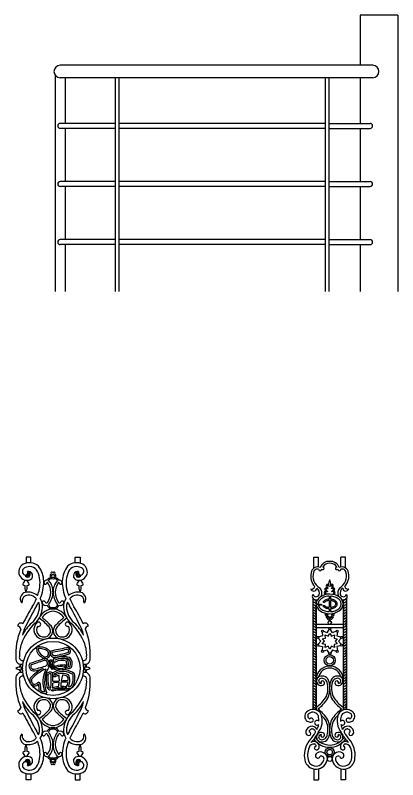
# Model space of a CAD drawing. Header units: millimetres. Extents: x 2621 to 26934, y 11979 to 27988.
# Drawn here: x 15587 to 17117, y 17834 to 20893 of the extents above; entities that cross this region are included whole.
import ezdxf

# ---------------------------------------------------------------- set-up
doc = ezdxf.new("R2010")
doc.units = ezdxf.units.MM

# ---------------------------------------------------------------- blocks, each defined once
blk = doc.blocks.new('A$C10960F68')
for p, q in [((33, 495), (22.5, 495)), ((22.5, 495), (22.5, 481.2)), ((33, 482.1), (33, 495)), ((132, 482.1), (132, 495)), ((132, 495), (142.5, 495)), ((142.5, 495), (142.5, 481.2)), ((22.5, 0), (22.5, 13.8)), ((33, 12.9), (33, 0)), ((132, 12.9), (132, 0)), ((142.5, 0), (142.5, 13.8)), ((33, 0), (22.5, 0)), ((132, 0), (142.5, 0))]:
    blk.add_line(p, q)
for radius in [67.5, 60]:
    blk.add_circle((82.5, 247.5), radius)
for centre, radius, start, end in [((25, 462.2), 18.8, 118.1341, 294.3045), ((30.2, 452.2), 30.1, 48.4885, 117.9036), ((134.8, 452.2), 30.1, 62.0964, 131.5115), ((140, 462.2), 18.8, 245.6955, 61.8659), ((23.3, 463), 9.03, 117.8404, 228.7401), ((20.7, 460.6), 5.57, 232.3724, 27.3802), ((29.6, 452.5), 21.2, 29.2446, 119.776), ((27.3, 453.4), 9.91, 303.4285, 99.236), ((21.9, 455), 8.48, 330.9808, 61.5382), ((20.8, 452.1), 8.68, 351.746, 52.332), ((23.7, 456.9), 8.24, 312.975, 48.6737), ((-9.4, 437), 63, 347.788, 24.2388), ((6.3, 440.4), 55.6, 0.6776, 38.0185), ((80.2, 459.1), 2.35, 360, 218.0251), ((84.9, 459.1), 2.35, 321.9749, 180), ((158.7, 440.4), 55.6, 141.9815, 179.3224), ((174.4, 437), 63, 155.7612, 192.212), ((135.4, 452.5), 21.2, 60.224, 150.7554), ((137.8, 453.4), 9.91, 80.764, 236.5715), ((141.3, 456.9), 8.24, 131.3263, 227.025), ((143.1, 455), 8.48, 118.4618, 209.0192), ((144.3, 452.1), 8.68, 127.668, 188.254), ((144.3, 460.6), 5.57, 152.6198, 307.6276), ((141.7, 463), 9.03, 311.2599, 62.1596), ((-54.3, 479.5), 83.2, 327.0292, 334.5381), ((26.2, 456.5), 6.42, 192.7241, 299.2724), ((29.9, 459.5), 8.6, 209.0816, 266.0265), ((99.2, 479.5), 83.2, 205.4619, 212.9708), ((9, 436.6), 24.9, 35.1632, 52.3336), ((68.9, 436), 7.58, 81.4927, 154.7482), ((79.5, 439.2), 10.5, 106.7938, 155.4408), ((79.5, 439.2), 7.46, 66.1435, 153.589), ((68.9, 436), 7.58, 54.8839, 58.5617), ((46.2, 418.1), 36.2, 357.586, 41.7742), ((83.6, 452.1), 7.72, 133.8234, 201.8263), ((82.9, 452), 4.45, 95.3077, 212.6814), ((79.5, 439.2), 10.5, 73.2367, 91.7974), ((82.1, 452), 4.45, 327.3186, 84.6923), ((85.5, 439.2), 10.5, 88.2026, 106.7633), ((85.5, 439.2), 7.46, 26.411, 113.8565), ((118.8, 418.1), 36.2, 138.2258, 182.414), ((81.4, 452.1), 7.72, 338.1737, 46.1766), ((85.5, 439.2), 10.5, 24.5592, 73.2062), ((96.2, 436), 7.58, 121.4383, 125.1161), ((96.2, 436), 7.58, 25.2518, 98.5073), ((156, 436.6), 24.9, 127.6664, 144.8368), ((135.1, 459.5), 8.6, 273.9735, 330.9184), ((138.8, 456.5), 6.42, 240.7276, 347.2759), ((65.9, 479.5), 83.2, 327.0292, 334.5381), ((219.3, 479.5), 83.2, 205.4619, 212.9708), ((21.6, 440.7), 8.88, 227.1718, 259.7319), ((41.6, 428.3), 21.9, 170.4057, 209.0054), ((3.2, 428.3), 21.9, 330.9946, 9.5943), ((23.3, 440.7), 8.88, 280.2681, 312.8282), ((-37.5, 441.3), 99.5, 337.0171, 359.8692), ((65.1, 438), 3.33, 158.4244, 328.4793), ((69.6, 436.5), 1.71, 68.8005, 187.4729), ((44.4, 417.3), 33.2, 358.8117, 38.8725), ((120.7, 417.3), 33.2, 141.1275, 181.1883), ((95.4, 436.5), 1.71, 352.5271, 111.1995), ((99.9, 438), 3.33, 211.5207, 21.5756), ((202.5, 441.3), 99.5, 180.1308, 202.9829), ((141.7, 440.7), 8.88, 227.1718, 259.7319), ((161.8, 428.3), 21.9, 170.4057, 209.0054), ((123.4, 428.3), 21.9, 330.9946, 9.5943), ((143.5, 440.7), 8.88, 280.2681, 312.8282), ((24.4, 402.3), 14.7, 105.8283, 213.3225), ((26.4, 397.5), 12.6, 89.9121, 192.2715), ((27, 384.7), 32.4, 49.5215, 101.7523), ((28.7, 389), 21.2, 50.4009, 96.1963), ((-74.1, 452.9), 129.7, 340.3892, 347.0091), ((38.5, 416.9), 39.1, 324.3817, 359.4563), ((35.6, 418), 46.9, 323.998, 358.2148), ((129.5, 418), 46.9, 181.7852, 216.002), ((126.6, 416.9), 39.1, 180.5437, 215.6183), ((239.2, 452.9), 129.7, 192.9909, 199.6108), ((138, 384.7), 32.4, 78.2477, 130.4785), ((136.3, 389), 21.2, 83.8037, 129.5991), ((138.6, 397.5), 12.6, 347.7285, 90.0879), ((140.6, 402.3), 14.7, 326.6775, 74.1717), ((13, 394.8), 1.06, 214.4268, 356.717), ((-74.1, 452.9), 129.7, 328.2289, 337.16), ((26, 384.2), 26.7, 43.5134, 52.5779), ((-37.5, 441.3), 99.5, 326.7138, 332.1681), ((26, 384.2), 26.7, 2.0101, 23.7063), ((27, 384.7), 32.4, 356.7807, 33.3078), ((61.8, 393.7), 3.74, 29.1443, 192.4523), ((66.6, 396.3), 9.02, 201.6203, 290.8034), ((67.9, 395.7), 2.84, 183.2896, 326.0889), ((97.1, 395.7), 2.84, 213.9111, 356.7104), ((98.5, 396.3), 9.02, 249.1966, 338.3797), ((103.2, 393.7), 3.74, 347.5477, 150.8557), ((138, 384.7), 32.4, 146.6922, 183.2193), ((139, 384.2), 26.7, 156.2937, 177.9899), ((202.5, 441.3), 99.5, 207.8319, 213.2862), ((139, 384.2), 26.7, 127.4221, 136.4866), ((239.2, 452.9), 129.7, 202.84, 211.7711), ((152, 394.8), 1.06, 183.283, 325.5732), ((810.4, -66.3), 896, 149.7831, 152.5404), ((1365.1, -333.4), 1503.2, 151.3764, 153.5569), ((4.2, 385.8), 48.4, 309.4866, 359.2307), ((7.2, 386.3), 52.2, 313.0653, 356.2993), ((84.5, 344), 36, 93.1683, 154.9489), ((84.5, 344), 30.7, 93.71, 148.1257), ((80, 390.2), 10.5, 192.9865, 283.766), ((66.6, 396.3), 9.02, 311.4265, 320.1022), ((80, 390.2), 7.52, 185.3106, 289.4451), ((85, 390.2), 7.52, 250.5549, 354.6894), ((85, 390.2), 10.5, 256.234, 347.0135), ((80.5, 344), 36, 25.0511, 86.8317), ((80.5, 344), 30.7, 31.8743, 86.29), ((98.5, 396.3), 9.02, 219.8978, 228.5735), ((157.8, 386.3), 52.2, 183.7007, 226.9347), ((160.8, 385.8), 48.4, 180.7693, 230.5134), ((-1200.1, -333.4), 1503.2, 26.4431, 28.6236), ((-645.3, -66.3), 896, 27.4596, 30.2169), ((-37.6, 238.2), 150.6, 42.3437, 53.52), ((-67.1, 204.2), 200.2, 44.4927, 51.2045), ((232.1, 204.2), 200.2, 128.7955, 135.5073), ((202.7, 238.2), 150.6, 126.48, 137.6563), ((11, 341.5), 6.84, 48.5984, 183.3245), ((4.2, 334.6), 6.54, 357.2856, 90.2586), ((128.3, 257.8), 124.4, 133.4092, 159.0978), ((91.9, 284.1), 85.8, 131.5157, 154.5108), ((60.5, 333.3), 20.6, 134.0966, 240.3626), ((61.6, 332.8), 15.6, 146.8713, 274.3917), ((50.4, 345.7), 4.79, 246.4421, 151.6352), ((63.1, 330.7), 18.8, 314.5247, 47.6109), ((101.9, 330.7), 18.8, 132.3891, 225.4753), ((103.5, 332.8), 15.6, 265.6083, 33.1287), ((114.6, 345.7), 4.79, 28.3648, 293.5579), ((104.5, 333.3), 20.6, 299.6374, 45.9034), ((36.7, 257.8), 124.4, 20.9022, 46.5908), ((73.1, 284.1), 85.8, 25.4892, 48.4843), ((154, 341.5), 6.84, 356.6755, 131.4016), ((160.8, 334.6), 6.54, 89.7414, 182.7144), ((143.5, 279.1), 143.8, 157.434, 183.6007), ((118, 296.5), 106.4, 158.2331, 166.6947), ((63.2, 330.9), 13.6, 268.2403, 39.8676), ((101.8, 330.9), 13.6, 140.1324, 271.7597), ((47, 296.5), 106.4, 13.3053, 21.7669), ((21.6, 279.1), 143.8, 356.3993, 22.566), ((61.8, 336.7), 24.2, 241.7314, 306.7196), ((103.2, 336.7), 24.2, 233.2804, 298.2686), ((78.7, 277.5), 71, 159.6489, 182.934), ((66.6, 291.1), 20.6, 169.4492, 241.7236), ((51.7, 259.1), 36.2, 54.4246, 98.5542), ((51.7, 259.1), 32.4, 54.8839, 93.4939), ((66.6, 291.1), 16.9, 178.742, 244.0901), ((-77.5, 1145.6), 872.7, 280.2276, 282.5535), ((-77.5, 1145.6), 876.5, 280.3625, 282.5415), ((113.3, 285.9), 7.98, 307.0739, 97.7161), ((113.3, 285.9), 4.23, 314.8186, 95.9095), ((86.3, 277.5), 71, 357.066, 20.3511), ((14.9, 272), 7.37, 165.6947, 288.8733), ((65.1, 280.4), 11.2, 221.7962, 47.049), ((65.1, 280.4), 7.41, 216.9356, 45.3181), ((86.7, 281.8), 10.5, 151.5739, 249.8029), ((86.7, 281.8), 6.74, 165.6459, 242.6965), ((105, 230.5), 43.4, 70.3842, 120.8121), ((53.8, 492.2), 222.2, 277.5566, 286.8032), ((53.8, 492.2), 218.4, 277.8276, 286.5991), ((150.1, 272), 7.37, 251.1267, 14.3053), ((11.9, 268.6), 12, 172.9426, 288.3612), ((18.1, 250.5), 10.1, 141.3772, 184.8118), ((37.7, 256.7), 27.4, 179.6231, 195.9886), ((40.1, 252.6), 11, 145.0941, 277.26), ((-774, 2727.9), 2597, 288.0608, 288.7837), ((40.1, 252.6), 7.22, 154.1501, 275.5492), ((-774, 2727.9), 2600.7, 288.0918, 288.7739), ((63.4, 258.7), 10.6, 319.7181, 96.5352), ((63.4, 258.7), 6.86, 315.3879, 93.5371), ((99.5, 261.8), 25.8, 174.1408, 216.4607), ((78.2, 259.4), 6.7, 26.7119, 130.6845), ((78.2, 259.4), 3.7, 38.9327, 113.631), ((99.5, 261.8), 22.8, 177.6276, 214.69), ((118.7, 257.6), 37.8, 173.8177, 191.2637), ((87.5, 266.5), 4.9, 164.0833, 267.9884), ((118.7, 257.6), 34.8, 172.1445, 190.5219), ((105, 230.5), 39.7, 71.5481, 117.5866), ((87.5, 266.5), 1.15, 222.8966, 234.9006), ((102.2, 233.6), 35.4, 67.9304, 115.8266), ((102.2, 233.6), 31.7, 71.5947, 118.146), ((109.3, 163), 92.1, 90.2823, 103.2179), ((108.3, 250.6), 4.57, 304.3086, 83.7838), ((49.5, 253.4), 63.6, 357.1878, 9.3163), ((49.5, 253.4), 67.3, 358.338, 11.1908), ((107.3, 258.2), 14.3, 337.6076, 44.0133), ((107.3, 258.2), 18, 338.6919, 47.0218), ((153.1, 268.6), 12, 251.6388, 7.0574), ((127.4, 256.7), 27.4, 344.0114, 0.3769), ((146.9, 250.5), 10.1, 355.1882, 38.6228), ((11.9, 226.4), 12, 71.6388, 187.0574), ((6.3, 240.3), 9.59, 79.5412, 130.9583), ((6.3, 254.7), 9.59, 229.0417, 280.4588), ((18.1, 244.5), 10.1, 175.1882, 218.6228), ((37.7, 238.3), 27.4, 164.0114, 180.3769), ((14.7, 254.2), 6.13, 236.2321, 273.2625), ((14.7, 240.8), 6.13, 86.7375, 123.7679), ((102.3, 161.4), 95.6, 115.7049, 137.1451), ((102.3, 161.4), 91.8, 113.0191, 136.7856), ((-43.4, 568.2), 333.5, 284.6204, 289.5624), ((-43.4, 568.2), 337.3, 284.575, 288.0568), ((126.7, 217.5), 66.6, 154.737, 199.157), ((126.7, 217.5), 62.9, 145.7102, 202.9038), ((76, 229.2), 10, 54.0308, 146.7696), ((102.3, 161.4), 95.6, 106.7843, 108.8173), ((80.9, 249.7), 3.87, 236.1016, 23.9783), ((80.9, 249.7), 0.87, 259.6857, 38.6945), ((86.8, 234.2), 5.17, 107.0716, 284.1359), ((88.6, 248.7), 3.99, 96.1936, 222.913), ((105.2, 203.6), 40.7, 51.9167, 119.1756), ((97.3, 279.4), 35.4, 250.9512, 292.6771), ((105.2, 203.6), 37, 53.9714, 119.9754), ((88.6, 248.7), 0.987, 88.9936, 191.5806), ((97.3, 279.4), 32.4, 252.7655, 292.0035), ((109.3, 163), 89.1, 90.4197, 103.3755), ((108.3, 250.6), 1.57, 312.821, 79.138), ((118.3, 253.1), 6.01, 208.5862, 345.6534), ((118.3, 253.1), 2.26, 229.1126, 350.379), ((153.1, 226.4), 12, 352.9426, 108.3612), ((150.3, 254.2), 6.13, 266.7375, 303.7679), ((150.3, 240.8), 6.13, 56.2321, 93.2625), ((127.4, 238.3), 27.4, 359.6231, 15.9886), ((146.9, 244.5), 10.1, 321.3772, 4.8118), ((158.7, 240.3), 9.59, 49.0417, 100.4588), ((158.7, 254.7), 9.59, 259.5412, 310.9583), ((143.5, 215.9), 143.8, 176.3993, 202.566), ((14.9, 223), 7.37, 71.1267, 194.3053), ((78.7, 217.5), 71, 177.066, 200.3511), ((43.7, 220.7), 12.8, 153.3544, 258.2174), ((43.7, 220.7), 9.06, 156.4818, 254.8223), ((156.5, 224.8), 89.4, 173.5997, 192.1871), ((156.5, 224.8), 85.6, 174.2674, 192.2209), ((76, 229.2), 6.28, 69.6746, 139.4045), ((-529.1, 225), 607.4, 358.04, 0.9573), ((-529.1, 225), 611.2, 359.4176, 1.1604), ((86.8, 234.2), 1.42, 95.5795, 274.1499), ((102.5, 198.7), 37.4, 67.2991, 114.6523), ((102.5, 198.7), 33.7, 101.4411, 115.4123), ((35, 222.6), 61.6, 357.2079, 8.5495), ((193.3, 207.1), 93.5, 164.2825, 172.1295), ((37.7, 1113.2), 895.5, 274.029, 274.9783), ((102.5, 198.7), 33.7, 69.6511, 88.7893), ((92.4, 220.4), 24, 0.4938, 24.2911), ((114.9, 218.6), 2.52, 55.0196, 78.6811), ((92.4, 220.4), 27.8, 332.3992, 27.5238), ((92.3, 226.7), 35.3, 330.0071, 11.0906), ((92.3, 226.7), 39, 330.3211, 13.2413), ((150.1, 223), 7.37, 345.6947, 108.8733), ((86.3, 217.5), 71, 339.6489, 2.934), ((21.6, 215.9), 143.8, 337.434, 3.6007), ((40.1, 221.3), 13.3, 274.4859, 320.1793), ((40.1, 221.3), 9.51, 277.7421, 320.1793), ((50.2, 212.8), 3.75, 1.8779, 140.1793), ((252.6, 219.5), 202.5, 181.8779, 186.227), ((252.6, 219.5), 198.7, 181.8779, 185.8964), ((76.2, 207.3), 7.26, 190.8669, 284.1195), ((76.2, 207.3), 3.51, 190.2817, 299.0664), ((-529.1, 225), 611.2, 358.0831, 359.0101), ((103.5, 109.1), 97.9, 95.3152, 102.8617), ((103.5, 109.1), 94.9, 84.3461, 103.2556), ((37.7, 1113.2), 895.5, 272.8351, 273.7618), ((105.7, 112.1), 105.1, 95.166, 103.0775), ((35, 222.6), 61.6, 344.9092, 354.5185), ((193.3, 207.1), 93.5, 173.9068, 180.0953), ((103.5, 109.1), 97.9, 84.4485, 92.1855), ((105.7, 112.1), 105.1, 84.3433, 92.9673), ((92.4, 220.4), 24, 327.0419, 350.8968), ((119.4, 210.5), 7.53, 204.5329, 211.7074), ((119.4, 210.5), 7.53, 247.1472, 335.4671), ((119.4, 210.5), 3.78, 230.705, 337.6509), ((128.3, 237.2), 124.4, 200.9022, 226.5908), ((63, 206.6), 14.8, 217.9633, 292.9272), ((63, 206.6), 11, 223.1553, 273.8632), ((81.7, 200.8), 3.71, 188.2182, 255.6643), ((100.3, 97), 102.1, 83.142, 101.0582), ((81.7, 200.8), 0.705, 84.7966, 220.9783), ((100.3, 97), 105.1, 83.2876, 100.525), ((112.5, 202.5), 4.13, 270.8415, 15.2395), ((112.5, 202.5), 1.13, 277.8211, 70.1922), ((36.7, 237.2), 124.4, 313.4092, 339.0978), ((118, 198.5), 106.4, 193.3053, 201.7669), ((91.9, 210.9), 85.8, 205.4892, 228.4843), ((60.5, 161.8), 20.6, 119.6374, 225.9034), ((61.6, 162.2), 15.6, 85.6083, 213.1287), ((61.8, 158.3), 24.2, 53.2804, 118.2686), ((63.2, 164.1), 13.6, 320.1324, 91.7597), ((63.1, 164.3), 18.8, 312.3891, 45.4753), ((101.9, 164.3), 18.8, 134.5247, 227.6109), ((101.8, 164.1), 13.6, 88.2403, 219.8676), ((103.2, 158.3), 24.2, 61.7314, 126.7196), ((103.5, 162.2), 15.6, 326.8713, 94.3917), ((104.5, 161.8), 20.6, 314.0966, 60.3626), ((73.1, 210.9), 85.8, 311.5157, 334.5108), ((47, 198.5), 106.4, 338.2331, 346.6947), ((4.2, 160.4), 6.54, 269.7414, 2.7144), ((11, 153.5), 6.84, 176.6755, 311.4016), ((1365.1, 828.4), 1503.2, 206.4431, 208.6236), ((50.4, 149.3), 4.79, 208.3648, 113.5579), ((-37.6, 256.8), 150.6, 306.48, 317.6563), ((202.7, 256.8), 150.6, 222.3437, 233.52), ((114.6, 149.3), 4.79, 66.4421, 331.6352), ((-1200.1, 828.4), 1503.2, 331.3764, 333.5569), ((154, 153.5), 6.84, 228.5984, 3.3245), ((160.8, 160.4), 6.54, 177.2856, 270.2586), ((810.4, 561.4), 896, 207.4596, 210.2169), ((4.2, 109.2), 48.4, 0.7693, 50.5134), ((7.2, 108.7), 52.2, 3.7007, 46.9347), ((-67.1, 290.8), 200.2, 308.7955, 315.5073), ((232.1, 290.8), 200.2, 224.4927, 231.2045), ((157.8, 108.7), 52.2, 133.0653, 176.2993), ((160.8, 109.2), 48.4, 129.4866, 179.2307), ((-645.3, 561.4), 896, 329.7831, 332.5404), ((84.5, 151), 36, 205.0511, 266.8317), ((84.5, 151), 30.7, 211.8743, 266.29), ((80.5, 151), 36, 273.1683, 334.9489), ((80.5, 151), 30.7, 273.71, 328.1257), ((-74.1, 42.1), 129.7, 22.84, 31.7711), ((-37.5, 53.7), 99.5, 27.8319, 33.2862), ((26, 110.8), 26.7, 336.2937, 357.9899), ((27, 110.3), 32.4, 326.6922, 3.2193), ((61.8, 101.3), 3.74, 167.5477, 330.8557), ((66.6, 98.8), 9.02, 69.1966, 158.3797), ((67.9, 99.3), 2.84, 33.9111, 176.7104), ((80, 104.8), 10.5, 76.234, 167.0135), ((80, 104.8), 7.52, 70.5549, 174.6894), ((66.6, 98.8), 9.02, 39.8978, 48.5735), ((35.6, 77), 46.9, 1.7852, 36.002), ((85, 104.8), 10.5, 12.9865, 103.766), ((85, 104.8), 7.52, 5.3106, 109.4451), ((129.5, 77), 46.9, 143.998, 178.2148), ((98.5, 98.8), 9.02, 131.4265, 140.1022), ((97.1, 99.3), 2.84, 3.2896, 146.0889), ((98.5, 98.8), 9.02, 21.6203, 110.8034), ((103.2, 101.3), 3.74, 209.1443, 12.4523), ((138, 110.3), 32.4, 176.7807, 213.3078), ((139, 110.8), 26.7, 182.0101, 203.7063), ((202.5, 53.7), 99.5, 146.7138, 152.1681), ((239.2, 42.1), 129.7, 148.2289, 157.16), ((24.4, 92.7), 14.7, 146.6775, 254.1717), ((13, 100.2), 1.06, 3.283, 145.5732), ((26.4, 97.5), 12.6, 167.7285, 270.0879), ((27, 110.3), 32.4, 258.2477, 310.4785), ((28.7, 106), 21.2, 263.8037, 309.5991), ((26, 110.8), 26.7, 307.4221, 316.4866), ((-74.1, 42.1), 129.7, 12.9909, 19.6108), ((-37.5, 53.7), 99.5, 0.1308, 22.9829), ((38.5, 78.1), 39.1, 0.5437, 35.6183), ((126.6, 78.1), 39.1, 144.3817, 179.4563), ((202.5, 53.7), 99.5, 157.0171, 179.8692), ((239.2, 42.1), 129.7, 160.3892, 167.0091), ((138, 110.3), 32.4, 229.5215, 281.7523), ((139, 110.8), 26.7, 223.5134, 232.5779), ((136.3, 106), 21.2, 230.4009, 276.1963), ((138.6, 97.5), 12.6, 269.9121, 12.2715), ((140.6, 92.7), 14.7, 285.8283, 33.3225), ((152, 100.2), 1.06, 34.4268, 176.717), ((41.6, 66.7), 21.9, 150.9946, 189.5943), ((3.2, 66.7), 21.9, 350.4057, 29.0054), ((-9.4, 58), 63, 335.7612, 12.212), ((44.4, 77.7), 33.2, 321.1275, 1.1883), ((46.2, 76.9), 36.2, 318.2258, 2.414), ((118.8, 76.9), 36.2, 177.586, 221.7742), ((120.7, 77.7), 33.2, 178.8117, 218.8725), ((174.4, 58), 63, 167.788, 204.2388), ((161.8, 66.7), 21.9, 150.9946, 189.5943), ((123.4, 66.7), 21.9, 350.4057, 29.0054), ((25, 32.8), 18.8, 65.6955, 241.8659), ((21.6, 54.3), 8.88, 100.2681, 132.8282), ((-54.3, 15.5), 83.2, 25.4619, 32.9708), ((99.2, 15.5), 83.2, 147.0292, 154.5381), ((23.3, 54.3), 8.88, 47.1718, 79.7319), ((6.3, 54.6), 55.6, 321.9815, 359.3224), ((65.1, 57), 3.33, 31.5207, 201.5756), ((68.9, 59), 7.58, 205.2518, 278.5073), ((69.6, 58.5), 1.71, 172.5271, 291.1995), ((79.5, 55.8), 10.5, 204.5592, 253.2062), ((68.9, 59), 7.58, 301.4383, 305.1161), ((79.5, 55.8), 7.46, 206.411, 293.8565), ((85.5, 55.8), 7.46, 246.1435, 333.589), ((85.5, 55.8), 10.5, 286.7938, 335.4408), ((96.2, 59), 7.58, 234.8839, 238.5617), ((95.4, 58.5), 1.71, 248.8005, 7.4729), ((96.2, 59), 7.58, 261.4927, 334.7482), ((99.9, 57), 3.33, 338.4244, 148.4793), ((158.7, 54.6), 55.6, 180.6776, 218.0185), ((140, 32.8), 18.8, 298.1341, 114.3045), ((141.7, 54.3), 8.88, 100.2681, 132.8282), ((65.9, 15.5), 83.2, 25.4619, 32.9708), ((219.3, 15.5), 83.2, 147.0292, 154.5381), ((143.5, 54.3), 8.88, 47.1718, 79.7319), ((23.3, 32), 9.03, 131.2599, 242.1596), ((20.7, 34.4), 5.57, 332.6198, 127.6276), ((26.2, 38.5), 6.42, 60.7276, 167.2759), ((29.9, 35.5), 8.6, 93.9735, 150.9184), ((9, 58.4), 24.9, 307.6664, 324.8368), ((27.3, 41.6), 9.91, 260.764, 56.5715), ((21.9, 40), 8.48, 298.4618, 29.0192), ((20.8, 42.9), 8.68, 307.668, 8.254), ((23.7, 38.1), 8.24, 311.3263, 47.025), ((83.6, 42.9), 7.72, 158.1737, 226.1766), ((80.2, 35.9), 2.35, 141.9749, 0), ((82.9, 43), 4.45, 147.3186, 264.6923), ((79.5, 55.8), 10.5, 268.2026, 286.7633), ((85.5, 55.8), 10.5, 253.2367, 271.7974), ((82.1, 43), 4.45, 275.3077, 32.6814), ((84.9, 35.9), 2.35, 180, 38.0251), ((81.4, 42.9), 7.72, 313.8234, 21.8263), ((137.8, 41.6), 9.91, 123.4285, 279.236), ((141.3, 38.1), 8.24, 132.975, 228.6737), ((143.1, 40), 8.48, 150.9808, 241.5382), ((144.3, 42.9), 8.68, 171.746, 232.332), ((138.8, 38.5), 6.42, 12.7241, 119.2724), ((156, 58.4), 24.9, 215.1632, 232.3336), ((135.1, 35.5), 8.6, 29.0816, 86.0265), ((144.3, 34.4), 5.57, 52.3724, 207.3802), ((141.7, 32), 9.03, 297.8404, 48.7401), ((30.2, 42.8), 30.1, 242.0964, 311.5115), ((29.6, 42.5), 21.2, 240.224, 330.7554), ((134.8, 42.8), 30.1, 228.4885, 297.9036), ((135.4, 42.5), 21.2, 209.2446, 299.776)]:
    blk.add_arc(centre, radius, start, end)
blk = doc.blocks.new('A$C054D117C')
for p, q in [((20.7, 495), (31.2, 495)), ((20.7, 470.5), (20.7, 495)), ((31.2, 473), (31.2, 495)), ((91.4, 495), (80.9, 495)), ((80.9, 473), (80.9, 495)), ((91.4, 470.5), (91.4, 495)), ((54.6, 408), (54.6, 401.3)), ((54.6, 408), (54.6, 401.3)), ((57.6, 408), (57.6, 401.3)), ((57.6, 408), (57.6, 401.3)), ((18.6, 403.2), (18.6, 156.4)), ((26, 391.3), (30.6, 391.4)), ((40.8, 395.1), (43.5, 393.6)), ((54.6, 398.3), (54.6, 383.2)), ((57.6, 398.3), (57.6, 383.2)), ((93.6, 403.2), (93.6, 156.4)), ((26, 390.5), (38.1, 390.5)), ((26.1, 389.6), (26.1, 155.1)), ((38.1, 388.3), (30.8, 388.3)), ((38.1, 390.5), (38.1, 388.3)), ((40.8, 386.5), (43.5, 387.9)), ((54.6, 380.2), (54.6, 373.6)), ((57.6, 380.2), (57.6, 373.6)), ((86.1, 389.6), (86.1, 155.1)), ((86.1, 345.3), (26.1, 345.3)), ((86.1, 337.8), (26.1, 337.8)), ((39.1, 328.1), (40, 319.5)), ((49.9, 326.7), (42, 330.2)), ((54.3, 334.2), (49.9, 326.7)), ((52.4, 319), (56.1, 325.3)), ((56.1, 325.3), (59.7, 319)), ((62.2, 326.7), (57.9, 334.2)), ((70.1, 330.2), (62.2, 326.7)), ((73, 328.1), (72.2, 319.5)), ((30.4, 314.3), (36.2, 307.8)), ((36.2, 307.8), (30.4, 301.4)), ((40, 319.5), (31.5, 317.7)), ((39.4, 313.2), (46.5, 314.7)), ((44.3, 307.8), (39.4, 313.2)), ((39.4, 302.4), (44.3, 307.8)), ((46.5, 314.7), (45.8, 322)), ((45.8, 322), (52.4, 319)), ((59.7, 319), (66.4, 322)), ((66.4, 322), (65.6, 314.7)), ((65.6, 314.7), (72.7, 313.2)), ((72.7, 313.2), (67.9, 307.8)), ((67.9, 307.8), (72.7, 302.4)), ((72.2, 319.5), (80.6, 317.7)), ((81.7, 314.3), (75.9, 307.8)), ((75.9, 307.8), (81.7, 301.4)), ((31.5, 297.9), (40, 296.1)), ((40, 296.1), (39.1, 287.5)), ((46.5, 300.9), (39.4, 302.4)), ((42, 285.4), (49.9, 288.9)), ((45.8, 293.6), (46.5, 300.9)), ((52.4, 296.6), (45.8, 293.6)), ((49.9, 288.9), (54.3, 281.4)), ((56.1, 290.3), (52.4, 296.6)), ((59.7, 296.6), (56.1, 290.3)), ((62.2, 288.9), (57.9, 281.4)), ((66.4, 293.6), (59.7, 296.6)), ((62.2, 288.9), (70.1, 285.4)), ((72.7, 302.4), (65.6, 300.9)), ((65.6, 300.9), (66.4, 293.6)), ((80.6, 297.9), (72.2, 296.1)), ((72.2, 296.1), (73, 287.5)), ((20.7, 24.2), (20.7, 0)), ((31.2, 23.8), (31.2, 0)), ((80.9, 23.8), (80.9, 0)), ((91.4, 24.2), (91.4, 0)), ((20.7, 0), (31.2, 0)), ((91.4, 0), (80.9, 0))]:
    blk.add_line(p, q)
for centre, radius in [((56.1, 349.1), 3.75), ((39.8, 330.3), 2.25), ((56.1, 335.6), 2.25), ((72.4, 330.3), 2.25), ((29.7, 316.4), 2.25), ((82.5, 316.4), 2.25), ((29.7, 299.2), 2.25), ((82.5, 299.2), 2.25), ((39.8, 285.4), 2.25), ((56.1, 265.4), 12.4), ((56.1, 265.4), 8.25), ((56.1, 280.1), 2.25), ((72.4, 285.4), 2.25), ((56.1, 61.3), 9.87), ((56.1, 61.3), 6.12), ((56.1, 46.1), 5.37)]:
    blk.add_circle(centre, radius)
for centre, radius, start, end in [((53.8, 465.8), 19.6, 83.4291, 162.2989), ((54.5, 465.4), 15.8, 84.3638, 152.0255), ((58.3, 465.8), 19.5, 17.6477, 96.6243), ((57.6, 465.4), 15.8, 27.9745, 95.6362), ((45.9, 452), 32.2, 165.9886, 224.2847), ((29.1, 458.6), 14.5, 64.9253, 175.3581), ((49.6, 452.9), 30.8, 163.9172, 239.6241), ((28.8, 459.3), 9.05, 74.4054, 166.4777), ((34.5, 467.8), 3.35, 177.1606, 8.3823), ((40.4, 469.8), 2.99, 210.4727, 86.9623), ((71.7, 469.8), 2.99, 93.0377, 329.5273), ((77.6, 467.8), 3.35, 171.6177, 2.8394), ((83.1, 458.6), 14.5, 4.6419, 115.0747), ((62.6, 452.9), 30.8, 300.3759, 16.0828), ((83.4, 459.3), 9.05, 13.5223, 105.5946), ((66.3, 452), 32.2, 315.7153, 14.0114), ((72.3, 435), 18.7, 150.1356, 185.442), ((39.8, 435), 18.7, 354.558, 29.8644), ((16.1, 430.6), 6.75, 249.9589, 350.3298), ((20.4, 426.3), 6.89, 197.0865, 354.647), ((20, 414.5), 13.2, 343.3231, 56.9283), ((21.6, 414.7), 16.9, 334.5807, 43.0471), ((49.2, 421.4), 5.1, 87.9369, 143.3121), ((56.8, 430.1), 8.29, 152.2821, 206.0266), ((50.8, 429), 5.12, 55.2196, 104.5456), ((59.6, 429.9), 8.91, 167.018, 215.6457), ((49.8, 423.2), 8.86, 47.9054, 82.1635), ((62.4, 423.2), 8.86, 97.8365, 132.0946), ((61.4, 429), 5.12, 75.4544, 124.7804), ((52.5, 429.9), 8.91, 324.3543, 12.982), ((55.4, 430.1), 8.29, 333.9734, 27.7179), ((63, 421.4), 5.1, 36.6879, 92.0631), ((90.5, 414.7), 16.9, 136.9529, 205.4193), ((92.1, 414.5), 13.2, 123.0717, 196.6769), ((91.8, 426.3), 6.89, 185.353, 342.9135), ((96, 430.6), 6.75, 189.6702, 290.0411), ((24.1, 407.3), 6.87, 139.8649, 216.4248), ((26, 414.5), 7.68, 201.2411, 330.6012), ((48.2, 414.8), 4.5, 92.1182, 161.581), ((48.7, 416.5), 4.78, 183.7854, 237.4211), ((50.4, 424), 5.3, 175.7793, 243.3345), ((53.4, 407.7), 11, 97.5806, 131.4505), ((52.3, 418.3), 6.59, 200.7974, 241.0003), ((52.3, 413.4), 11.3, 89.2648, 116.2142), ((56.6, 427.6), 10.2, 203.2896, 242.7452), ((59.9, 413.4), 11.3, 63.7858, 90.7352), ((55.6, 427.6), 10.2, 297.2548, 336.7104), ((58.8, 407.7), 11, 48.5495, 82.4194), ((59.9, 418.3), 6.59, 298.9997, 339.2026), ((61.8, 424), 5.3, 296.6655, 4.2207), ((64, 414.8), 4.5, 18.419, 87.8818), ((63.5, 416.5), 4.78, 302.5789, 356.2146), ((86.1, 414.5), 7.68, 209.3988, 338.7589), ((88.1, 407.3), 6.87, 323.5752, 40.1351), ((25.2, 407.2), 7.73, 210.8741, 247.6587), ((25.7, 409.7), 9.59, 222.2897, 293.6209), ((25.2, 401.2), 7.73, 210.8741, 247.6587), ((25.2, 395.2), 7.73, 210.8741, 247.6587), ((20.9, 394.7), 5.51, 353.8607, 75.7724), ((20.9, 388.7), 5.51, 20.6919, 75.7724), ((86.5, 409.7), 9.59, 246.3791, 317.7103), ((86.5, 409.7), 9.59, 246.3791, 317.7103), ((91.2, 394.7), 5.51, 104.2276, 186.1393), ((91.2, 388.7), 5.51, 104.2276, 159.3081), ((86.9, 407.2), 7.73, 292.3413, 329.1259), ((86.9, 401.2), 7.73, 292.3413, 329.1259), ((86.9, 395.2), 7.73, 292.3413, 329.1259), ((25.2, 389.2), 7.73, 210.8741, 247.6587), ((25.2, 383.2), 7.73, 210.8741, 247.6587), ((20.9, 382.7), 5.51, 20.6919, 75.7724), ((20.9, 376.7), 5.51, 20.6919, 75.7724), ((20.9, 370.7), 5.51, 20.6919, 75.7724), ((91.2, 382.7), 5.51, 104.2276, 159.3081), ((91.2, 376.7), 5.51, 104.2276, 159.3081), ((91.2, 370.7), 5.51, 104.2276, 159.3081), ((86.9, 389.2), 7.73, 292.3413, 329.1259), ((86.9, 383.2), 7.73, 292.3413, 329.1259), ((25.2, 377.2), 7.73, 210.8741, 247.6587), ((25.2, 371.2), 7.73, 210.8741, 247.6587), ((25.2, 365.2), 7.73, 210.8741, 247.6587), ((20.9, 364.7), 5.51, 20.6919, 75.7724), ((20.9, 358.7), 5.51, 20.6919, 75.7724), ((20.9, 352.7), 5.51, 20.6919, 75.7724), ((49.2, 367.3), 3.38, 142.2939, 197.9602), ((48.7, 368), 3.22, 212.5832, 271.0172), ((51.8, 362.4), 3.91, 142.4215, 208.4963), ((50.9, 367.4), 2.73, 148.7803, 169.8567), ((51.9, 373.2), 6.51, 235.4407, 270.8092), ((49.6, 362.3), 2.14, 237.1042, 300.8547), ((57.6, 362.1), 7.29, 140.8308, 176.1868), ((50.9, 365.7), 3.11, 260.7808, 316.8997), ((54.4, 359.3), 3.97, 161.5242, 216.6728), ((52.3, 358), 1.49, 225.8402, 322.7762), ((58.9, 361.1), 6.29, 157.3357, 192.4525), ((50, 364.2), 5.2, 302.1071, 331.9416), ((60.5, 358.5), 7.2, 191.4107, 231.8303), ((61.6, 361.4), 6.99, 177.5798, 217.705), ((50.5, 361.4), 6.99, 322.295, 2.4202), ((51.6, 358.5), 7.2, 308.1697, 348.5893), ((62.1, 364.2), 5.2, 208.0584, 237.8929), ((59.9, 358), 1.49, 217.2238, 314.1598), ((53.2, 361.1), 6.29, 347.5475, 22.6643), ((61.3, 365.7), 3.11, 223.1003, 279.2192), ((60.3, 373.2), 6.51, 269.1908, 304.5593), ((54.5, 362.1), 7.29, 3.8132, 39.1692), ((57.7, 359.3), 3.97, 323.3272, 18.4758), ((62.6, 362.3), 2.14, 239.1453, 302.8958), ((63.5, 368), 3.22, 268.9828, 327.4168), ((60.3, 362.4), 3.91, 331.5037, 37.5785), ((61.3, 367.4), 2.73, 10.1433, 31.2197), ((63, 367.3), 3.38, 342.0398, 37.7061), ((91.2, 364.7), 5.51, 104.2276, 159.3081), ((91.2, 358.7), 5.51, 104.2276, 159.3081), ((91.2, 352.7), 5.51, 104.2276, 159.3081), ((86.9, 377.2), 7.73, 292.3413, 329.1259), ((86.9, 371.2), 7.73, 292.3413, 329.1259), ((86.9, 365.2), 7.73, 292.3413, 329.1259), ((25.2, 359.2), 7.73, 210.8741, 247.6587), ((25.2, 353.2), 7.73, 210.8741, 247.6587), ((25.2, 347.2), 7.73, 210.8741, 247.6587), ((20.9, 346.7), 5.51, 20.6919, 75.7724), ((20.9, 340.7), 5.51, 20.6919, 75.7724), ((20.9, 334.7), 5.51, 20.6919, 75.7724), ((91.2, 346.7), 5.51, 104.2276, 159.3081), ((91.2, 340.7), 5.51, 104.2276, 159.3081), ((91.2, 334.7), 5.51, 104.2276, 159.3081), ((86.9, 359.2), 7.73, 292.3413, 329.1259), ((86.9, 353.2), 7.73, 292.3413, 329.1259), ((86.9, 347.2), 7.73, 292.3413, 329.1259), ((25.2, 341.2), 7.73, 210.8741, 247.6587), ((25.2, 335.2), 7.73, 210.8741, 247.6587), ((25.2, 329.2), 7.73, 210.8741, 247.6587), ((20.9, 328.7), 5.51, 20.6919, 75.7724), ((20.9, 322.7), 5.51, 20.6919, 75.7724), ((91.2, 328.7), 5.51, 104.2276, 159.3081), ((91.2, 322.7), 5.51, 104.2276, 159.3081), ((86.9, 341.2), 7.73, 292.3413, 329.1259), ((86.9, 335.2), 7.73, 292.3413, 329.1259), ((86.9, 329.2), 7.73, 292.3413, 329.1259), ((25.2, 323.2), 7.73, 210.8741, 247.6587), ((25.2, 317.2), 7.73, 210.8741, 247.6587), ((25.2, 311.2), 7.73, 210.8741, 247.6587), ((20.9, 316.7), 5.51, 20.6919, 75.7724), ((20.9, 310.7), 5.51, 20.6919, 75.7724), ((20.9, 304.7), 5.51, 20.6919, 75.7724), ((91.2, 316.7), 5.51, 104.2276, 159.3081), ((91.2, 310.7), 5.51, 104.2276, 159.3081), ((91.2, 304.7), 5.51, 104.2276, 159.3081), ((86.9, 323.2), 7.73, 292.3413, 329.1259), ((86.9, 317.2), 7.73, 292.3413, 329.1259), ((86.9, 311.2), 7.73, 292.3413, 329.1259), ((25.2, 305.2), 7.73, 210.8741, 247.6587), ((25.2, 299.2), 7.73, 210.8741, 247.6587), ((25.2, 293.2), 7.73, 210.8741, 247.6587), ((20.9, 298.7), 5.51, 20.6919, 75.7724), ((20.9, 292.7), 5.51, 20.6919, 75.7724), ((20.9, 286.7), 5.51, 20.6919, 75.7724), ((91.2, 298.7), 5.51, 104.2276, 159.3081), ((91.2, 292.7), 5.51, 104.2276, 159.3081), ((91.2, 286.7), 5.51, 104.2276, 159.3081), ((86.9, 305.2), 7.73, 292.3413, 329.1259), ((86.9, 299.2), 7.73, 292.3413, 329.1259), ((86.9, 293.2), 7.73, 292.3413, 329.1259), ((25.2, 287.2), 7.73, 210.8741, 247.6587), ((25.2, 281.2), 7.73, 210.8741, 247.6587), ((20.9, 280.7), 5.51, 20.6919, 75.7724), ((20.9, 274.7), 5.51, 20.6919, 75.7724), ((20.9, 268.7), 5.51, 20.6919, 75.7724), ((91.2, 280.7), 5.51, 104.2276, 159.3081), ((91.2, 274.7), 5.51, 104.2276, 159.3081), ((91.2, 268.7), 5.51, 104.2276, 159.3081), ((86.9, 287.2), 7.73, 292.3413, 329.1259), ((86.9, 281.2), 7.73, 292.3413, 329.1259), ((25.2, 275.2), 7.73, 210.8741, 247.6587), ((25.2, 269.2), 7.73, 210.8741, 247.6587), ((25.2, 263.2), 7.73, 210.8741, 247.6587), ((20.9, 262.7), 5.51, 20.6919, 75.7724), ((20.9, 256.7), 5.51, 20.6919, 75.7724), ((20.9, 250.7), 5.51, 20.6919, 75.7724), ((91.2, 262.7), 5.51, 104.2276, 159.3081), ((91.2, 256.7), 5.51, 104.2276, 159.3081), ((91.2, 250.7), 5.51, 104.2276, 159.3081), ((86.9, 275.2), 7.73, 292.3413, 329.1259), ((86.9, 269.2), 7.73, 292.3413, 329.1259), ((86.9, 263.2), 7.73, 292.3413, 329.1259), ((25.2, 257.2), 7.73, 210.8741, 247.6587), ((25.2, 251.2), 7.73, 210.8741, 247.6587), ((25.2, 245.2), 7.73, 210.8741, 247.6587), ((20.9, 244.7), 5.51, 20.6919, 75.7724), ((20.9, 238.7), 5.51, 20.6919, 75.7724), ((20.9, 232.7), 5.51, 20.6919, 75.7724), ((56.1, 222.7), 30, 90, 180), ((56.1, 222.7), 25.5, 90, 167.1106), ((56.1, 222.7), 30, 0, 90), ((56.1, 222.7), 25.5, 12.8894, 90), ((91.2, 244.7), 5.51, 104.2276, 159.3081), ((91.2, 238.7), 5.51, 104.2276, 159.3081), ((91.2, 232.7), 5.51, 104.2276, 159.3081), ((86.9, 257.2), 7.73, 292.3413, 329.1259), ((86.9, 251.2), 7.73, 292.3413, 329.1259), ((86.9, 245.2), 7.73, 292.3413, 329.1259), ((25.2, 239.2), 7.73, 210.8741, 247.6587), ((25.2, 233.2), 7.73, 210.8741, 247.6587), ((25.2, 227.2), 7.73, 210.8741, 247.6587), ((20.9, 226.7), 5.51, 20.6919, 75.7724), ((20.9, 220.7), 5.51, 20.6919, 75.7724), ((37, 219.7), 10.4, 114.602, 306.6579), ((37, 219.7), 5.54, 99.5851, 268.1515), ((38.8, 214.2), 16.2, 11.554, 112.1374), ((38.6, 213.4), 12, 11.9109, 102.0684), ((73.4, 214.2), 16.2, 67.8626, 168.446), ((73.5, 213.4), 12, 77.9316, 168.0891), ((75.1, 219.7), 10.4, 233.3421, 65.398), ((75.1, 219.7), 5.54, 271.8485, 80.4149), ((91.2, 226.7), 5.51, 104.2276, 159.3081), ((91.2, 220.7), 5.51, 104.2276, 159.3081), ((86.9, 239.2), 7.73, 292.3413, 329.1259), ((86.9, 233.2), 7.73, 292.3413, 329.1259), ((86.9, 227.2), 7.73, 292.3413, 329.1259), ((25.2, 221.2), 7.73, 210.8741, 247.6587), ((25.2, 215.2), 7.73, 210.8741, 247.6587), ((25.2, 209.2), 7.73, 210.8741, 247.6587), ((20.9, 214.7), 5.51, 20.6919, 75.7724), ((20.9, 208.7), 5.51, 20.6919, 75.7724), ((20.9, 202.7), 5.51, 20.6919, 75.7724), ((40.5, 215.8), 3.99, 61.7311, 205.0444), ((38.8, 214.9), 5.74, 321.6597, 51.03), ((4.7, 203.1), 47.5, 337.5537, 15.62), ((-4.9, 203.6), 61.1, 338.2174, 13.0609), ((117, 203.6), 61.1, 166.9391, 201.7826), ((107.5, 203.1), 47.5, 164.38, 202.4463), ((73.4, 214.9), 5.74, 128.97, 218.3403), ((71.7, 215.8), 3.99, 334.9556, 118.2689), ((91.2, 214.7), 5.51, 104.2276, 159.3081), ((91.2, 208.7), 5.51, 104.2276, 159.3081), ((91.2, 202.7), 5.51, 104.2276, 159.3081), ((86.9, 221.2), 7.73, 292.3413, 329.1259), ((86.9, 215.2), 7.73, 292.3413, 329.1259), ((86.9, 209.2), 7.73, 292.3413, 329.1259), ((25.2, 203.2), 7.73, 210.8741, 247.6587), ((25.2, 197.2), 7.73, 210.8741, 247.6587), ((25.2, 191.2), 7.73, 210.8741, 247.6587), ((20.9, 196.7), 5.51, 20.6919, 75.7724), ((20.9, 190.7), 5.51, 20.6919, 75.7724), ((20.9, 184.7), 5.51, 20.6919, 75.7724), ((91.2, 196.7), 5.51, 104.2276, 159.3081), ((91.2, 190.7), 5.51, 104.2276, 159.3081), ((91.2, 184.7), 5.51, 104.2276, 159.3081), ((86.9, 203.2), 7.73, 292.3413, 329.1259), ((86.9, 197.2), 7.73, 292.3413, 329.1259), ((86.9, 191.2), 7.73, 292.3413, 329.1259), ((25.2, 185.2), 7.73, 210.8741, 247.6587), ((25.2, 179.2), 7.73, 210.8741, 247.6587), ((20.9, 178.7), 5.51, 20.6919, 75.7724), ((20.9, 172.7), 5.51, 20.6919, 75.7724), ((20.9, 166.7), 5.51, 20.6919, 75.7724), ((-26.5, 232.8), 89, 306.1979, 327.4924), ((-34.6, 239.1), 104.2, 308.2107, 326.0708), ((146.7, 239.1), 104.2, 213.9292, 231.7893), ((138.6, 232.8), 89, 212.5076, 233.8021), ((91.2, 178.7), 5.51, 104.2276, 159.3081), ((91.2, 172.7), 5.51, 104.2276, 159.3081), ((91.2, 166.7), 5.51, 104.2276, 159.3081), ((86.9, 185.2), 7.73, 292.3413, 329.1259), ((86.9, 179.2), 7.73, 292.3413, 329.1259), ((18.9, 135.8), 20.6, 27.4816, 134.7026), ((25.2, 173.2), 7.73, 210.8741, 247.6587), ((25.2, 167.2), 7.73, 210.8741, 247.6587), ((20.9, 160.7), 5.51, 20.6919, 75.7724), ((20.9, 154.7), 5.51, 20.6919, 75.7724), ((-34.6, 75.3), 104.2, 33.9292, 51.7893), ((146.7, 75.3), 104.2, 128.2107, 146.0708), ((93.3, 135.8), 20.6, 45.2974, 152.5184), ((91.2, 160.7), 5.51, 104.2276, 159.3081), ((91.2, 154.7), 5.51, 104.2276, 159.3081), ((86.9, 173.2), 7.73, 292.3413, 329.1259), ((86.9, 167.2), 7.73, 292.3413, 329.1259), ((13.9, 141), 13.5, 135.1773, 234.8627), ((13.6, 141.9), 6.5, 120.553, 256.5978), ((18.3, 136.5), 13.5, 20.62, 126.2627), ((15.3, 132.6), 4.38, 256.7849, 137.53), ((-2.7, 131.1), 42.3, 321.9097, 19.6116), ((-17.3, 131), 49.3, 358.6002, 12.1177), ((9, 108.9), 44.6, 27.4971, 49.5541), ((103.1, 108.9), 44.6, 130.4459, 152.5029), ((114.9, 131.1), 42.3, 160.3884, 218.0903), ((129.4, 131), 49.3, 167.8823, 181.3998), ((93.9, 136.5), 13.5, 53.7373, 159.38), ((96.9, 132.6), 4.38, 42.47, 283.2151), ((98.6, 141.9), 6.5, 283.4022, 59.447), ((98.2, 141), 13.5, 305.1373, 44.8227), ((13.1, 142.9), 14.7, 242.0029, 274.7819), ((27.8, 126.6), 5.24, 36.7296, 312.2811), ((-17.3, 131), 49.3, 337.1026, 350.4106), ((4.7, 111.3), 47.5, 344.38, 22.4463), ((-4.9, 110.8), 61.1, 346.9391, 21.7826), ((117, 110.8), 61.1, 158.2174, 193.0609), ((107.5, 111.3), 47.5, 157.5537, 195.62), ((84.3, 126.6), 5.24, 227.7189, 143.2704), ((129.4, 131), 49.3, 189.5894, 202.8974), ((99.1, 142.9), 14.7, 265.2181, 297.9971), ((16.3, 105.1), 13.6, 29.1922, 185.078), ((9.4, 105.1), 6.72, 189.6775, 272.2928), ((10, 102.3), 3.93, 265.8918, 83.2196), ((16.6, 106.6), 6.17, 99.4251, 184.3486), ((-47.7, 145.8), 82.6, 317.3374, 330.7117), ((-44.6, 142.8), 84.1, 314.3572, 333.3144), ((17, 105.6), 7.3, 358.3302, 101.4675), ((37, 94.7), 10.4, 53.3421, 245.398), ((38.8, 99.5), 5.74, 308.97, 38.3403), ((73.4, 99.5), 5.74, 141.6597, 231.03), ((75.1, 94.7), 10.4, 294.602, 126.6579), ((156.7, 142.8), 84.1, 206.6856, 225.6428), ((95.8, 105.1), 13.6, 354.922, 150.8078), ((95.1, 105.6), 7.3, 78.5325, 181.6698), ((159.9, 145.8), 82.6, 209.2883, 222.6626), ((95.6, 106.6), 6.17, 355.6514, 80.5749), ((102.2, 102.3), 3.93, 96.7804, 274.1082), ((102.7, 105.1), 6.72, 267.7072, 350.3225), ((53.4, 54.3), 53.8, 138.7348, 186.3426), ((21.2, 73.7), 11.4, 351.2329, 127.6922), ((57.1, 118.2), 46.2, 217.9312, 268.6729), ((57.8, 120.6), 43.7, 218.3365, 268.8522), ((37, 94.7), 5.54, 91.8485, 260.4149), ((38.8, 100.2), 16.2, 247.8626, 348.446), ((38.6, 101), 12, 257.9316, 348.0891), ((40.5, 98.5), 3.99, 154.9556, 298.2689), ((55, 118.2), 46.2, 271.3271, 322.0688), ((54.1, 120.8), 44, 273.6817, 321.6344), ((73.4, 100.2), 16.2, 191.554, 292.1374), ((73.5, 101), 12, 191.9109, 282.0684), ((71.7, 98.5), 3.99, 241.7311, 25.0444), ((75.1, 94.7), 5.54, 279.5851, 88.1515), ((91, 73.7), 11.4, 52.3078, 188.7671), ((58.7, 54.3), 53.8, 353.6574, 41.2652), ((53.9, 54.5), 47.1, 158.2197, 196.5416), ((21, 67.9), 11.5, 85.5583, 159.4939), ((25.7, 70.6), 3.95, 89.545, 268.8623), ((21.3, 75), 4.46, 354.7444, 82.2981), ((26.6, 72.4), 5.86, 260.488, 354.9646), ((85.5, 72.4), 5.86, 185.0354, 279.512), ((90.8, 75), 4.46, 97.7019, 185.2556), ((86.4, 70.6), 3.95, 271.1377, 90.455), ((91.1, 67.9), 11.5, 20.5061, 94.4417), ((58.3, 54.5), 47.1, 343.4584, 21.7803), ((32.2, 53.2), 7.67, 129.2253, 203.3345), ((29.5, 53.4), 5.36, 216.8563, 346.9423), ((35.7, 46.6), 15.1, 341.7224, 123.4229), ((36.8, 45.8), 6.75, 343.8137, 108.1806), ((76.5, 46.6), 15.1, 56.5771, 198.2776), ((75.3, 45.8), 6.75, 71.8194, 196.1863), ((82.7, 53.4), 5.36, 193.0577, 323.1437), ((79.9, 53.2), 7.67, 336.6655, 50.7747), ((25.5, 49), 25.5, 181.2641, 343.7483), ((25.5, 48.5), 18.3, 203.9308, 345.3899), ((86.7, 49), 25.5, 196.2517, 358.7359), ((86.6, 48.5), 18.3, 194.6101, 336.0692)]:
    blk.add_arc(centre, radius, start, end)
blk.add_ellipse((56.1, 390.8), major_axis=(30, 0.1), ratio=0.723375, start_param=3.151191, end_param=9.398418)
for points, knots in [([(54.6, 408), (53.4, 407.9), (52.2, 407.8), (49.1, 407.4), (47.2, 407), (43.7, 405.8), (42, 405.1), (38.9, 403.5), (37.6, 402.6), (35.2, 400.6), (34.1, 399.6), (32.5, 397.4), (31.8, 396.2), (30.9, 393.9), (30.7, 392.8), (30.6, 391.6), (30.6, 391.5), (30.6, 391.4)], [7.90876, 7.90876, 7.90876, 7.90876, 8.043197, 8.043197, 8.263275, 8.263275, 8.483353, 8.483353, 8.703431, 8.703431, 8.92351, 8.92351, 9.143588, 9.143588, 9.363666, 9.363666, 9.379337, 9.379337, 9.379337, 9.379337]), ([(57.6, 373.6), (59.3, 373.6), (61, 373.8), (64.6, 374.5), (66.4, 375), (69.9, 376.3), (71.5, 377), (74.4, 378.8), (75.6, 379.7), (77.9, 381.8), (78.8, 382.9), (80.2, 385.1), (80.7, 386.3), (81.4, 388.5), (81.6, 389.7), (81.6, 392), (81.4, 393.1), (80.7, 395.4), (80.2, 396.5), (78.8, 398.7), (77.8, 399.8), (75.6, 401.9), (74.3, 402.8), (71.4, 404.5), (69.8, 405.3), (66.4, 406.6), (64.6, 407.1), (61, 407.7), (59.3, 407.9), (57.6, 408)], [4.767167, 4.767167, 4.767167, 4.767167, 4.962102, 4.962102, 5.18218, 5.18218, 5.402258, 5.402258, 5.622336, 5.622336, 5.842414, 5.842414, 6.062493, 6.062493, 6.282571, 6.282571, 6.502649, 6.502649, 6.722727, 6.722727, 6.942806, 6.942806, 7.162884, 7.162884, 7.382962, 7.382962, 7.60304, 7.60304, 7.796684, 7.796684, 7.796684, 7.796684]), ([(54.6, 401.3), (54.3, 401.3), (54, 401.3), (52.3, 401.1), (50.9, 400.9), (48.3, 400.2), (47, 399.7), (44.8, 398.6), (43.8, 397.9), (42.3, 396.7), (41.7, 396.2), (41.1, 395.4), (41, 395.3), (40.8, 395.1)], [4.795545, 4.795545, 4.795545, 4.795545, 4.841932, 4.841932, 5.081418, 5.081418, 5.320905, 5.320905, 5.560392, 5.560392, 5.74526, 5.74526, 5.805479, 5.805479, 5.805479, 5.805479]), ([(54.6, 398.3), (53.5, 398.3), (52.4, 398.1), (50.3, 397.6), (49.3, 397.3), (47.4, 396.5), (46.5, 396.1), (45.1, 395.1), (44.5, 394.6), (43.8, 394), (43.6, 393.8), (43.5, 393.6)], [4.8067637, 4.8067637, 4.8067637, 4.8067637, 5.013998, 5.013998, 5.235076, 5.235076, 5.4561539, 5.4561539, 5.6772318, 5.6772318, 5.7604867, 5.7604867, 5.7604867, 5.7604867]), ([(57.6, 380.2), (58.9, 380.3), (60.2, 380.5), (63, 381.1), (64.5, 381.6), (66.9, 382.7), (67.9, 383.3), (69.6, 384.5), (70.3, 385.2), (71.4, 386.6), (71.9, 387.3), (72.4, 388.3), (72.5, 388.7), (72.7, 389.4), (72.8, 389.7), (72.8, 390.4), (72.9, 390.8), (72.8, 391.6), (72.7, 392), (72.5, 392.9), (72.3, 393.3), (71.7, 394.6), (71.1, 395.5), (69.6, 397), (68.9, 397.5), (67.3, 398.6), (66.4, 399.1), (64.4, 400), (63.3, 400.3), (60.9, 401), (59.5, 401.2), (57.9, 401.3), (57.7, 401.3), (57.6, 401.3)], [1.653957, 1.653957, 1.653957, 1.653957, 1.871547, 1.871547, 2.151206, 2.151206, 2.375361, 2.375361, 2.599516, 2.599516, 2.823671, 2.823671, 2.944069, 2.944069, 3.064467, 3.064467, 3.184865, 3.184865, 3.328443, 3.328443, 3.472021, 3.472021, 3.760592, 3.760592, 3.96138, 3.96138, 4.162169, 4.162169, 4.362958, 4.362958, 4.602445, 4.602445, 4.629209, 4.629209, 4.629209, 4.629209]), ([(57.6, 383.2), (58.6, 383.3), (59.6, 383.4), (61.8, 383.9), (62.9, 384.2), (64.9, 385.1), (65.8, 385.5), (67.3, 386.6), (67.9, 387.1), (68.9, 388.2), (69.2, 388.7), (69.5, 389.3), (69.6, 389.6), (69.8, 390), (69.8, 390.2), (69.8, 390.6), (69.8, 390.8), (69.8, 391.2), (69.8, 391.5), (69.6, 392), (69.6, 392.2), (69.3, 392.8), (69, 393.3), (68.1, 394.2), (67.6, 394.7), (66.3, 395.7), (65.5, 396.2), (63.7, 397), (62.7, 397.4), (60.6, 398), (59.5, 398.2), (58.1, 398.3), (57.8, 398.3), (57.6, 398.3)], [1.665194, 1.665194, 1.665194, 1.665194, 1.861332, 1.861332, 2.098042, 2.098042, 2.334752, 2.334752, 2.571462, 2.571462, 2.808172, 2.808172, 2.932577, 2.932577, 3.056981, 3.056981, 3.181385, 3.181385, 3.352157, 3.352157, 3.466452, 3.466452, 3.68753, 3.68753, 3.908608, 3.908608, 4.129686, 4.129686, 4.350764, 4.350764, 4.571842, 4.571842, 4.618019, 4.618019, 4.618019, 4.618019]), ([(30.8, 388.3), (31, 387.6), (31.2, 387), (31.9, 385.2), (32.5, 384.1), (34.2, 381.9), (35.2, 380.9), (37.6, 378.9), (39, 378), (42, 376.4), (43.7, 375.7), (47.2, 374.6), (49.1, 374.1), (52.1, 373.7), (53.2, 373.6), (54.6, 373.6)], [3.300637, 3.300637, 3.300637, 3.300637, 3.421554, 3.421554, 3.641632, 3.641632, 3.86171, 3.86171, 4.081789, 4.081789, 4.301867, 4.301867, 4.521945, 4.521945, 4.643254, 4.643254, 4.643254, 4.643254]), ([(40.8, 386.5), (40.9, 386.4), (40.9, 386.4), (41.5, 385.6), (42.2, 384.9), (43.7, 383.7), (44.5, 383.1), (46.3, 382.2), (47.2, 381.8), (49.3, 381.1), (50.4, 380.8), (52.5, 380.4), (53.5, 380.3), (54.6, 380.2)], [0.477738, 0.477738, 0.477738, 0.477738, 0.494661, 0.494661, 0.730277, 0.730277, 0.924261, 0.924261, 1.118246, 1.118246, 1.31223, 1.31223, 1.48765, 1.48765, 1.48765, 1.48765]), ([(43.5, 387.9), (43.7, 387.7), (43.9, 387.5), (44.6, 386.8), (45.2, 386.3), (46.6, 385.4), (47.4, 385), (49.1, 384.3), (50, 384), (52.1, 383.5), (53.1, 383.3), (54.3, 383.2), (54.4, 383.2), (54.6, 383.2)], [0.5226934, 0.5226934, 0.5226934, 0.5226934, 0.6318827, 0.6318827, 0.836791, 0.836791, 1.0416992, 1.0416992, 1.2466075, 1.2466075, 1.4515157, 1.4515157, 1.4764198, 1.4764198, 1.4764198, 1.4764198])]:
    blk.add_open_spline(points, degree=3, knots=knots)
blk = doc.blocks.new('A$C680F4592')
for p, q in [((1375, 1105), (1225, 1105)), ((1225, 1105), (1225, 905)), ((1375, 1105), (1375, 0)), ((1275, 905), (25, 905)), ((5, 865), (5, 0)), ((1275, 855), (25, 855)), ((45, 855), (45, 672.5)), ((245, 855), (245, 0)), ((260, 855), (260, 0)), ((1085, 855), (1085, 0)), ((1100, 855), (1100, 0)), ((1225, 855), (1225, 672.5)), ((245, 672.5), (25, 672.5)), ((245, 652.5), (25, 652.5)), ((45, 652.5), (45, 440)), ((1085, 672.5), (260, 672.5)), ((1085, 652.5), (260, 652.5)), ((1100, 672.5), (1264.7, 672.5)), ((1100, 652.5), (1264.7, 652.5)), ((1225, 652.5), (1225, 440)), ((245, 440), (25, 440)), ((1085, 440), (260, 440)), ((1100, 440), (1264.7, 440)), ((245, 420), (25, 420)), ((45, 420), (45, 207.5)), ((1085, 420), (260, 420)), ((1100, 420), (1264.7, 420)), ((1225, 420), (1225, 207.5)), ((245, 207.5), (25, 207.5)), ((245, 187.5), (25, 187.5)), ((45, 187.5), (45, 0)), ((1085, 207.5), (260, 207.5)), ((1085, 187.5), (260, 187.5)), ((1100, 207.5), (1264.7, 207.5)), ((1100, 187.5), (1264.7, 187.5)), ((1225, 187.5), (1225, 0))]:
    blk.add_line(p, q)
for centre, radius, start, end in [((25, 880), 25, 90, 270), ((1275, 880), 25, 270, 90), ((25, 662.5), 10, 90, 270), ((1264.7, 662.5), 10, 270, 90), ((25, 430), 10, 90, 270), ((1264.7, 430), 10, 270, 90), ((25, 197.5), 10, 90, 270), ((1264.7, 197.5), 10, 270, 90)]:
    blk.add_arc(centre, radius, start, end)

msp = doc.modelspace()

# ---------------------------------------------------------------- block references
msp.add_blockref('A$C680F4592', (15742.1, 19788))
at = {"xscale": 1.8, "yscale": 1.8, "zscale": 1.8}
for name, p in [('A$C10960F68', (15589.8, 17834.4)), ('A$C054D117C', (16744.3, 17834.4))]:
    msp.add_blockref(name, p, dxfattribs=at)

doc.saveas('drawing.dxf')
